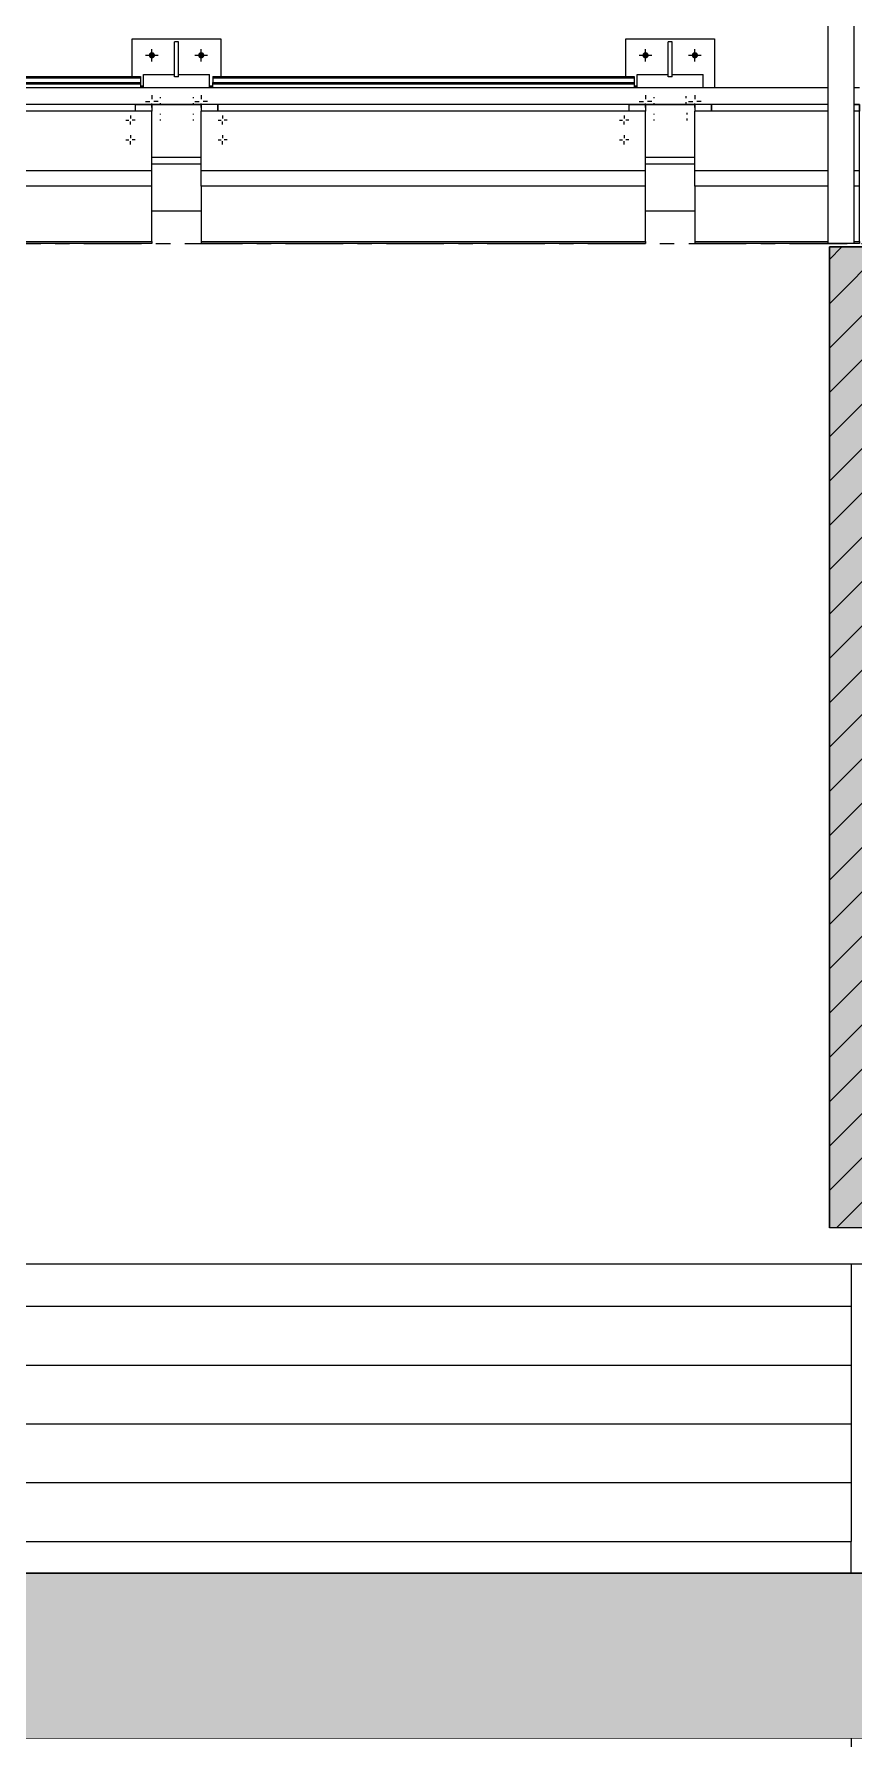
# Model space of a CAD drawing. Header units: millimetres. Extents: x 3774 to 718460, y -768339 to 192544.
# Drawn here: x 406524 to 409014, y -732884 to -727680 of the extents above; entities that cross this region are included whole.
import ezdxf
from ezdxf.xclip import XClip

# ---------------------------------------------------------------- set-up
doc = ezdxf.new("R2010")
doc.units = ezdxf.units.MM
doc.header["$XCLIPFRAME"] = 0
doc.set_wipeout_variables(frame=1)
for name, pattern in [('TA_GL_000.70000', [1.925, 0.7, -0.175, 0.175, -0.175, 0.7]), ('XKITLINE00', [0]), ('XKITLINE02', [4, 2, -2])]:
    doc.linetypes.add(name, pattern=pattern)
doc.layers.add('000 - 0_SYM_DWG_GRIDLINE_MAIN_COLOR_251', color=7, linetype='Continuous')
doc.layers.add('000 - CONCRETE_COL_HATCH_', color=7, linetype='Continuous')
doc.layers.add('Bolt', color=7, linetype='Continuous', lineweight=0)
doc.layers.add('Part', color=7, linetype='Continuous', lineweight=0)
doc.styles.add('TA', font='', dxfattribs={"height": 4.5})
doc.styles.get('TA').set_extended_font_data('Cordia New')

# ---------------------------------------------------------------- blocks, each defined once
blk = doc.blocks.new('*U5902')
at = {"layer": '000 - 0_SYM_DWG_GRIDLINE_MAIN_COLOR_251', "color": 7, "linetype": 'ByBlock', "ltscale": 5}
blk.add_line((10, 0), (-759, 0), dxfattribs=at)
at = {"color": 7, "style": 'TA', "flags": 1}
blk.add_attdef('LOCATION', (6, -6), '', height=4.5, rotation=270, dxfattribs=at)
blk = doc.blocks.new('W-1-PP19-SE-ENT3_20260407-104913_PP19_ENT3_ELE1_DIMS_1')
at = {"layer": '000 - 0_SYM_DWG_GRIDLINE_MAIN_COLOR_251', "color": 7, "linetype": 'TA_GL_000.70000', "xscale": 50.00000000000003, "yscale": 50.00000000000003, "zscale": 50.00000000000003, "rotation": 180}
for p in [(-27800, 102450), (-27800, 101510)]:
    blk.add_blockref('*U5902', p, dxfattribs=at)
blk = doc.blocks.new('*A6163498')
at = {"layer": 'Part', "color": 7, "linetype": 'XKITLINE00', "lineweight": 0}
for p, q in [((2327.969525, -157.253462), (2328.969518, -157.253462)), ((2327.969525, -167.653462), (2331.369513, -167.653462))]:
    blk.add_line(p, q, dxfattribs=at)
blk = doc.blocks.new('*A6173499')
at = {"layer": 'Part', "color": 7, "linetype": 'XKITLINE00', "lineweight": 0}
for p, q in [((2327.969525, -164.853462), (2328.969526, -164.853462)), ((2328.969526, -165.077462), (2327.969525, -165.077462))]:
    blk.add_line(p, q, dxfattribs=at)
blk = doc.blocks.new('*A6363518')
at = {"layer": 'Part', "color": 7, "linetype": 'XKITLINE00', "lineweight": 0}
for p, q in [((2328.169484, -128.668902), (2192.969406, -128.668902)), ((2328.169484, -129.068902), (2192.969406, -129.068902))]:
    blk.add_line(p, q, dxfattribs=at)
blk = doc.blocks.new('*A6373519')
at = {"layer": 'Part', "color": 7, "linetype": 'XKITLINE00', "lineweight": 0}
for p, q in [((2310.969484, -131.653462), (2312.169484, -131.653462)), ((2322.969484, -131.653462), (2324.169484, -131.653462))]:
    blk.add_line(p, q, dxfattribs=at)
blk = doc.blocks.new('*A13424224')
at = {"layer": 'Part', "color": 7, "linetype": 'XKITLINE00', "lineweight": 0}
for p, q in [((2300.169484, -131.053462), (2300.169484, -129.233462)), ((2310.969484, -129.233462), (2300.169484, -129.233462)), ((2310.969484, -132.405462), (2310.969484, -129.233462)), ((2300.169484, -130.67527), (2310.969484, -130.67527)), ((2300.169484, -131.053462), (2300.169484, -132.453462)), ((2310.969484, -131.053462), (2300.169484, -131.053462)), ((2300.169484, -132.405462), (2310.969484, -132.405462)), ((2310.969484, -132.453462), (2300.169484, -132.453462)), ((2310.969484, -132.405462), (2310.969484, -132.453462))]:
    blk.add_line(p, q, dxfattribs=at)
blk = doc.blocks.new('*A13454227')
at = {"layer": 'Part', "color": 7, "linetype": 'XKITLINE00', "lineweight": 0}
for p, q in [((2300.36952, -128.619931), (2300.44952, -128.619931)), ((2300.44952, -128.391525), (2300.44952, -128.535285)), ((2300.44952, -128.391525), (2310.68952, -128.391525)), ((2300.44952, -128.422926), (2310.68952, -128.422926)), ((2310.68952, -128.391525), (2310.68952, -128.535285)), ((2310.68952, -128.619931), (2310.76952, -128.619931)), ((2300.36952, -128.622652), (2300.44952, -128.622652)), ((2310.68952, -128.622652), (2310.76952, -128.622652))]:
    blk.add_line(p, q, dxfattribs=at)
blk = doc.blocks.new('*A13464228')
at = {"layer": 'Part', "color": 7, "linetype": 'XKITLINE00', "lineweight": 0}
for p, q in [((2300.44952, -128.668902), (2300.44952, -128.535285)), ((2300.44952, -128.535285), (2310.68952, -128.535285)), ((2300.44952, -128.566686), (2310.68952, -128.566686)), ((2310.68952, -128.535285), (2310.68952, -128.668902))]:
    blk.add_line(p, q, dxfattribs=at)
blk = doc.blocks.new('*A13554237')
at = {"layer": 'Part', "color": 7, "linetype": 'XKITLINE00', "lineweight": 0}
for p, q in [((2310.569484, -129.068902), (2300.569406, -129.068902)), ((2300.569406, -129.068902), (2300.569406, -129.233462)), ((2310.569484, -129.233462), (2310.569484, -129.068902))]:
    blk.add_line(p, q, dxfattribs=at)
blk = doc.blocks.new('*A13934275')
at = {"layer": 'Part', "color": 7, "linetype": 'XKITLINE00', "lineweight": 0}
for p, q in [((2339.279433, -132.533462), (2327.439433, -132.533462)), ((2327.439433, -132.533462), (2327.439433, -156.373462)), ((2339.279433, -132.533462), (2339.279433, -156.373462)), ((2339.279433, -156.373462), (2327.439433, -156.373462))]:
    blk.add_line(p, q, dxfattribs=at)
blk = doc.blocks.new('*A13964278')
at = {"layer": 'Part', "color": 7, "linetype": 'XKITLINE00', "lineweight": 0}
for p, q in [((2312.44952, -128.668902), (2312.44952, -128.535285)), ((2312.44952, -128.535285), (2322.68952, -128.535285)), ((2312.44952, -128.566686), (2322.68952, -128.566686)), ((2322.68952, -128.535285), (2322.68952, -128.668902))]:
    blk.add_line(p, q, dxfattribs=at)
blk = doc.blocks.new('*A14004282')
at = {"layer": 'Part', "color": 7, "linetype": 'XKITLINE00', "lineweight": 0}
for p, q in [((2310.489552, -127.474849), (2312.649552, -127.474849)), ((2310.489552, -128.391525), (2310.489552, -127.474849)), ((2312.649552, -127.474849), (2312.649552, -128.391525)), ((2310.969484, -130.514849), (2312.169484, -130.514849))]:
    blk.add_line(p, q, dxfattribs=at)
blk = doc.blocks.new('*A14014283')
at = {"layer": 'Part', "color": 7, "linetype": 'XKITLINE00', "lineweight": 0}
for p, q in [((2311.61752, -127.544569), (2311.52152, -127.544569)), ((2311.52152, -128.395979), (2311.52152, -127.544569)), ((2311.61752, -128.395979), (2311.61752, -127.544569)), ((2311.61752, -128.395979), (2311.52152, -128.395979))]:
    blk.add_line(p, q, dxfattribs=at)
blk = doc.blocks.new('*A14024284')
at = {"layer": 'Part', "color": 7, "linetype": 'XKITLINE00', "lineweight": 0}
for p, q in [((2324.169484, -131.053462), (2324.169484, -129.233462)), ((2328.169484, -129.233462), (2324.169484, -129.233462)), ((2328.169484, -132.405462), (2328.169484, -129.233462)), ((2324.169484, -130.67527), (2328.169484, -130.67527)), ((2324.169484, -131.053462), (2324.169484, -132.453462)), ((2328.169484, -131.053462), (2324.169484, -131.053462)), ((2324.169484, -132.405462), (2328.169484, -132.405462)), ((2328.169484, -132.453462), (2324.169484, -132.453462)), ((2328.169484, -132.405462), (2328.169484, -132.453462))]:
    blk.add_line(p, q, dxfattribs=at)
blk = doc.blocks.new('*A14084290')
at = {"layer": 'Part', "color": 7, "linetype": 'XKITLINE00', "lineweight": 0}
for p, q in [((2327.769484, -129.068902), (2328.169484, -129.068902)), ((2327.769484, -129.233462), (2327.769484, -129.068902)), ((2328.169484, -129.068902), (2328.169484, -129.233462))]:
    blk.add_line(p, q, dxfattribs=at)
blk = doc.blocks.new('*A14094291')
at = {"layer": 'Part', "color": 7, "linetype": 'XKITLINE00', "lineweight": 0}
for p, q in [((2328.169484, -129.068902), (2324.569406, -129.068902)), ((2324.569406, -129.068902), (2324.569406, -129.233462)), ((2328.169484, -129.233462), (2328.169484, -129.068902))]:
    blk.add_line(p, q, dxfattribs=at)
blk = doc.blocks.new('*A14104292')
at = {"layer": 'Part', "color": 7, "linetype": 'XKITLINE00', "lineweight": 0}
for p, q in [((2324.569406, -129.068902), (2324.169406, -129.068902)), ((2324.169406, -129.068902), (2324.169406, -129.233462)), ((2324.569406, -129.233462), (2324.569406, -129.068902))]:
    blk.add_line(p, q, dxfattribs=at)
blk = doc.blocks.new('*A14114293')
at = {"layer": 'Part', "color": 7, "linetype": 'XKITLINE00', "lineweight": 0}
for p, q in [((2322.969484, -129.069203), (2324.169406, -129.069203)), ((2322.969484, -130.349203), (2324.169484, -130.349203))]:
    blk.add_line(p, q, dxfattribs=at)
blk = doc.blocks.new('*A14124294')
at = {"layer": 'Part', "color": 7, "linetype": 'XKITLINE00', "lineweight": 0}
for p, q in [((2322.569484, -129.068902), (2322.969484, -129.068902)), ((2322.569484, -129.233462), (2322.569484, -129.068902)), ((2322.969484, -129.068902), (2322.969484, -129.233462))]:
    blk.add_line(p, q, dxfattribs=at)
blk = doc.blocks.new('*A14134295')
at = {"layer": 'Part', "color": 7, "linetype": 'XKITLINE00', "lineweight": 0}
for p, q in [((2322.569484, -129.068902), (2312.569406, -129.068902)), ((2312.569406, -129.068902), (2312.569406, -129.233462)), ((2322.569484, -129.233462), (2322.569484, -129.068902))]:
    blk.add_line(p, q, dxfattribs=at)
blk = doc.blocks.new('*A14144296')
at = {"layer": 'Part', "color": 7, "linetype": 'XKITLINE00', "lineweight": 0}
for p, q in [((2310.969484, -129.069203), (2312.169406, -129.069203)), ((2310.969484, -130.349203), (2312.169484, -130.349203))]:
    blk.add_line(p, q, dxfattribs=at)
blk = doc.blocks.new('*A14154297')
at = {"layer": 'Part', "color": 7, "linetype": 'XKITLINE00', "lineweight": 0}
for p, q in [((2312.569406, -129.068902), (2312.169406, -129.068902)), ((2312.169406, -129.068902), (2312.169406, -129.233462)), ((2312.569406, -129.233462), (2312.569406, -129.068902))]:
    blk.add_line(p, q, dxfattribs=at)
blk = doc.blocks.new('*A14164298')
at = {"layer": 'Part', "color": 7, "linetype": 'XKITLINE00', "lineweight": 0}
for p, q in [((2310.569484, -129.068902), (2310.969484, -129.068902)), ((2310.569484, -129.233462), (2310.569484, -129.068902)), ((2310.969484, -129.068902), (2310.969484, -129.233462))]:
    blk.add_line(p, q, dxfattribs=at)
blk = doc.blocks.new('*A14274309')
at = {"layer": 'Bolt', "color": 7, "linetype": 'XKITLINE02', "lineweight": 0}
for p, q in [((2311.96953, -128.896369), (2311.96953, -128.916299)), ((2311.96953, -129.295829), (2311.96953, -129.315758))]:
    blk.add_line(p, q, dxfattribs=at)
blk = doc.blocks.new('*A14284310')
at = {"layer": 'Bolt', "color": 7, "linetype": 'XKITLINE02', "lineweight": 0}
for p, q in [((2311.16952, -128.896369), (2311.16952, -128.916299)), ((2311.16952, -129.295829), (2311.16952, -129.315758))]:
    blk.add_line(p, q, dxfattribs=at)
blk = doc.blocks.new('*A14294311')
at = {"layer": 'Bolt'}
for points in [[(2310.894, -127.867), (2310.895, -127.86), (2310.897, -127.853), (2310.899, -127.846), (2310.903, -127.839), (2310.906, -127.833), (2310.911, -127.827), (2310.916, -127.821), (2310.921, -127.816), (2310.927, -127.812), (2310.934, -127.808), (2310.94, -127.805), (2310.947, -127.802), (2310.955, -127.8), (2310.962, -127.799), (2310.97, -127.799), (2310.977, -127.799), (2310.984, -127.8), (2310.992, -127.802), (2310.999, -127.805), (2311.005, -127.808), (2311.012, -127.812), (2311.018, -127.816), (2311.023, -127.821), (2311.028, -127.827), (2311.033, -127.833), (2311.037, -127.839), (2311.04, -127.846), (2311.042, -127.853), (2311.044, -127.86), (2311.045, -127.867), (2311.046, -127.875), (2311.045, -127.882), (2311.044, -127.89), (2311.042, -127.897), (2311.04, -127.904), (2311.037, -127.911), (2311.033, -127.917), (2311.028, -127.923), (2311.023, -127.929), (2311.018, -127.934), (2311.012, -127.938), (2311.005, -127.942), (2310.999, -127.945), (2310.992, -127.948), (2310.984, -127.949), (2310.977, -127.95), (2310.97, -127.951), (2310.962, -127.95), (2310.955, -127.949), (2310.947, -127.948), (2310.94, -127.945), (2310.934, -127.942), (2310.927, -127.938), (2310.921, -127.934), (2310.916, -127.929), (2310.911, -127.923), (2310.906, -127.917), (2310.903, -127.911), (2310.899, -127.904), (2310.897, -127.897), (2310.895, -127.89), (2310.894, -127.882), (2310.894, -127.875)], [(2312.094, -127.867), (2312.095, -127.86), (2312.097, -127.853), (2312.099, -127.846), (2312.103, -127.839), (2312.106, -127.833), (2312.111, -127.827), (2312.116, -127.821), (2312.121, -127.816), (2312.127, -127.812), (2312.134, -127.808), (2312.14, -127.805), (2312.147, -127.802), (2312.155, -127.8), (2312.162, -127.799), (2312.17, -127.799), (2312.177, -127.799), (2312.184, -127.8), (2312.192, -127.802), (2312.199, -127.805), (2312.205, -127.808), (2312.212, -127.812), (2312.218, -127.816), (2312.223, -127.821), (2312.228, -127.827), (2312.233, -127.833), (2312.237, -127.839), (2312.24, -127.846), (2312.242, -127.853), (2312.244, -127.86), (2312.245, -127.867), (2312.246, -127.875), (2312.245, -127.882), (2312.244, -127.89), (2312.242, -127.897), (2312.24, -127.904), (2312.237, -127.911), (2312.233, -127.917), (2312.228, -127.923), (2312.223, -127.929), (2312.218, -127.934), (2312.212, -127.938), (2312.205, -127.942), (2312.199, -127.945), (2312.192, -127.948), (2312.184, -127.949), (2312.177, -127.95), (2312.17, -127.951), (2312.162, -127.95), (2312.155, -127.949), (2312.147, -127.948), (2312.14, -127.945), (2312.134, -127.942), (2312.127, -127.938), (2312.121, -127.934), (2312.116, -127.929), (2312.111, -127.923), (2312.106, -127.917), (2312.103, -127.911), (2312.099, -127.904), (2312.097, -127.897), (2312.095, -127.89), (2312.094, -127.882), (2312.094, -127.875)]]:
    blk.add_hatch(color=7, dxfattribs=at).paths.add_polyline_path(points, flags=17)
at = {"layer": 'Bolt', "color": 7, "linetype": 'XKITLINE00', "lineweight": 0}
for p, q in [((2310.97, -128.027), (2310.97, -127.723)), ((2312.17, -128.027), (2312.17, -127.723)), ((2310.818, -127.875), (2311.122, -127.875)), ((2312.018, -127.875), (2312.322, -127.875)), ((2310.818, -128.995), (2310.919, -128.995)), ((2310.97, -128.843), (2310.97, -128.944)), ((2311.122, -128.995), (2311.02, -128.995)), ((2312.018, -128.995), (2312.119, -128.995)), ((2312.17, -128.843), (2312.17, -128.944)), ((2312.322, -128.995), (2312.22, -128.995)), ((2310.97, -129.147), (2310.97, -129.046)), ((2312.17, -129.147), (2312.17, -129.046))]:
    blk.add_line(p, q, dxfattribs=at)
blk = doc.blocks.new('*A14304312')
at = {"layer": 'Bolt', "color": 7, "linetype": 'XKITLINE02', "lineweight": 0}
for p, q in [((2311.16952, -129.040129), (2311.16952, -129.060059)), ((2311.16952, -129.439589), (2311.16952, -129.459518))]:
    blk.add_line(p, q, dxfattribs=at)
blk = doc.blocks.new('*A14314313')
at = {"layer": 'Bolt', "color": 7, "linetype": 'XKITLINE02', "lineweight": 0}
for p, q in [((2311.96953, -129.040129), (2311.96953, -129.060059)), ((2311.96953, -129.439589), (2311.96953, -129.459518))]:
    blk.add_line(p, q, dxfattribs=at)
blk = doc.blocks.new('*A14374319')
at = {"layer": 'Bolt', "color": 7, "linetype": 'XKITLINE00', "lineweight": 0}
for p, q in [((2322.33752, -129.449286), (2322.412112, -129.449286)), ((2322.44952, -129.337286), (2322.44952, -129.411878)), ((2322.56152, -129.449286), (2322.486928, -129.449286)), ((2322.44952, -129.561286), (2322.44952, -129.486694)), ((2322.44952, -129.817286), (2322.44952, -129.891878)), ((2322.33752, -129.929286), (2322.412112, -129.929286)), ((2322.44952, -130.041286), (2322.44952, -129.966694)), ((2322.56152, -129.929286), (2322.486928, -129.929286))]:
    blk.add_line(p, q, dxfattribs=at)
blk = doc.blocks.new('*A14394321')
at = {"layer": 'Bolt', "color": 7, "linetype": 'XKITLINE00', "lineweight": 0}
for p, q in [((2312.57752, -129.449286), (2312.652112, -129.449286)), ((2312.68952, -129.337286), (2312.68952, -129.411878)), ((2312.80152, -129.449286), (2312.726928, -129.449286)), ((2312.68952, -129.561286), (2312.68952, -129.486694)), ((2312.68952, -129.817286), (2312.68952, -129.891878)), ((2312.57752, -129.929286), (2312.652112, -129.929286)), ((2312.68952, -130.041286), (2312.68952, -129.966694)), ((2312.80152, -129.929286), (2312.726928, -129.929286))]:
    blk.add_line(p, q, dxfattribs=at)
blk = doc.blocks.new('*A14404322')
at = {"layer": 'Bolt', "color": 7, "linetype": 'XKITLINE00', "lineweight": 0}
for p, q in [((2310.33752, -129.449286), (2310.412112, -129.449286)), ((2310.44952, -129.337286), (2310.44952, -129.411878)), ((2310.56152, -129.449286), (2310.486928, -129.449286)), ((2310.44952, -129.561286), (2310.44952, -129.486694)), ((2310.44952, -129.817286), (2310.44952, -129.891878)), ((2310.33752, -129.929286), (2310.412112, -129.929286)), ((2310.44952, -130.041286), (2310.44952, -129.966694)), ((2310.56152, -129.929286), (2310.486928, -129.929286))]:
    blk.add_line(p, q, dxfattribs=at)
blk = doc.blocks.new('*A14464328')
at = {"layer": 'Part', "color": 7, "linetype": 'XKITLINE00', "lineweight": 0}
for p, q in [((2288.169525, -165.424891), (2327.906239, -165.424891)), ((2288.169525, -166.853462), (2288.169525, -165.424891)), ((2327.906239, -165.424891), (2327.906239, -166.853462))]:
    blk.add_line(p, q, dxfattribs=at)
blk = doc.blocks.new('*A14474329')
at = {"layer": 'Part', "color": 7, "linetype": 'XKITLINE00', "lineweight": 0}
for p, q in [((2288.169525, -165.424891), (2327.906239, -165.424891)), ((2288.169525, -166.853462), (2288.169525, -165.424891)), ((2327.906239, -165.424891), (2327.906239, -166.853462))]:
    blk.add_line(p, q, dxfattribs=at)
blk = doc.blocks.new('*A14484330')
at = {"layer": 'Part', "color": 7, "linetype": 'XKITLINE00', "lineweight": 0}
for p, q in [((2288.169525, -166.853462), (2327.969525, -166.853462)), ((2288.169525, -167.253462), (2288.169525, -166.853462)), ((2327.969525, -166.853462), (2327.969525, -167.253462))]:
    blk.add_line(p, q, dxfattribs=at)
blk = doc.blocks.new('*A14494331')
at = {"layer": 'Part', "color": 7, "linetype": 'XKITLINE00', "lineweight": 0}
for p, q in [((2327.969525, -167.253462), (2288.169525, -167.253462)), ((2288.169525, -167.253462), (2288.169525, -168.988744)), ((2327.969525, -167.253462), (2327.969525, -168.988744)), ((2288.169525, -168.453462), (2327.969525, -168.453462))]:
    blk.add_line(p, q, dxfattribs=at)
blk = doc.blocks.new('*A14514333')
at = {"layer": 'Part', "color": 7, "linetype": 'XKITLINE00', "lineweight": 0}
for p, q in [((2289.169525, -157.253462), (2327.969525, -157.253462)), ((2327.969525, -157.253462), (2327.969525, -158.282068)), ((2289.169525, -158.282068), (2327.969525, -158.282068)), ((2327.969525, -158.282068), (2327.969525, -159.710628)), ((2289.169525, -159.710628), (2327.969525, -159.710628)), ((2327.969525, -159.710628), (2327.969525, -161.139188)), ((2289.169525, -161.139188), (2327.969525, -161.139188)), ((2327.969525, -161.139188), (2327.969525, -162.567748)), ((2289.169525, -162.567748), (2327.969525, -162.567748)), ((2327.969525, -162.567748), (2327.969525, -163.99632)), ((2289.169525, -163.99632), (2327.969525, -163.99632)), ((2327.969525, -165.424891), (2327.969525, -163.99632)), ((2289.169525, -166.853462), (2289.169525, -165.424891)), ((2289.169525, -165.424891), (2327.969525, -165.424891)), ((2327.969525, -165.424891), (2327.969525, -166.853462))]:
    blk.add_line(p, q, dxfattribs=at)
blk = doc.blocks.new('*A14684350')
at = {"layer": 'Part', "color": 7, "linetype": 'XKITLINE00', "lineweight": 0}
for p, q in [((2310.76952, -128.344459), (2311.52152, -128.344459)), ((2310.76952, -128.668902), (2310.76952, -128.344459)), ((2311.61752, -128.344459), (2312.36952, -128.344459)), ((2312.36952, -128.668902), (2312.36952, -128.344459))]:
    blk.add_line(p, q, dxfattribs=at)
blk = doc.blocks.new('*A14694351')
at = {"layer": 'Part', "color": 7, "linetype": 'XKITLINE00', "lineweight": 0}
for p, q in [((2322.76952, -128.344459), (2323.52152, -128.344459)), ((2322.76952, -128.668902), (2322.76952, -128.344459)), ((2323.61752, -128.344459), (2324.36952, -128.344459)), ((2324.36952, -128.668902), (2324.36952, -128.344459))]:
    blk.add_line(p, q, dxfattribs=at)
blk = doc.blocks.new('*A14704352')
at = {"layer": 'Part', "color": 7, "linetype": 'XKITLINE00', "lineweight": 0}
for p, q in [((2312.169484, -131.053462), (2312.169484, -129.233462)), ((2322.969484, -129.233462), (2312.169484, -129.233462)), ((2322.969484, -132.405462), (2322.969484, -129.233462)), ((2312.169484, -130.67527), (2322.969484, -130.67527)), ((2312.169484, -131.053462), (2312.169484, -132.453462)), ((2322.969484, -131.053462), (2312.169484, -131.053462)), ((2312.169484, -132.405462), (2322.969484, -132.405462)), ((2322.969484, -132.453462), (2312.169484, -132.453462)), ((2322.969484, -132.405462), (2322.969484, -132.453462))]:
    blk.add_line(p, q, dxfattribs=at)
blk = doc.blocks.new('*A14744356')
at = {"layer": 'Part', "color": 7, "linetype": 'XKITLINE00', "lineweight": 0}
for p, q in [((2323.61752, -127.544569), (2323.52152, -127.544569)), ((2323.52152, -128.395979), (2323.52152, -127.544569)), ((2323.61752, -128.395979), (2323.61752, -127.544569)), ((2323.61752, -128.395979), (2323.52152, -128.395979))]:
    blk.add_line(p, q, dxfattribs=at)
blk = doc.blocks.new('*A14754357')
at = {"layer": 'Part', "color": 7, "linetype": 'XKITLINE00', "lineweight": 0}
for p, q in [((2322.489552, -127.474849), (2324.649552, -127.474849)), ((2322.489552, -128.391525), (2322.489552, -127.474849)), ((2324.649552, -127.474849), (2324.649552, -128.668902)), ((2322.969484, -130.514849), (2324.169484, -130.514849))]:
    blk.add_line(p, q, dxfattribs=at)
blk = doc.blocks.new('*A14764358')
at = {"layer": 'Part', "color": 7, "linetype": 'XKITLINE00', "lineweight": 0}
for p, q in [((2312.36952, -128.619931), (2312.44952, -128.619931)), ((2312.44952, -128.391525), (2312.44952, -128.535285)), ((2312.44952, -128.391525), (2322.68952, -128.391525)), ((2312.44952, -128.422926), (2322.68952, -128.422926)), ((2322.68952, -128.391525), (2322.68952, -128.535285)), ((2322.68952, -128.619931), (2322.76952, -128.619931)), ((2312.36952, -128.622652), (2312.44952, -128.622652)), ((2322.68952, -128.622652), (2322.76952, -128.622652))]:
    blk.add_line(p, q, dxfattribs=at)
blk = doc.blocks.new('*A14984380')
at = {"layer": 'Bolt', "color": 7, "linetype": 'XKITLINE02', "lineweight": 0}
for p, q in [((2323.16952, -128.896369), (2323.16952, -128.916299)), ((2323.16952, -129.295829), (2323.16952, -129.315758))]:
    blk.add_line(p, q, dxfattribs=at)
blk = doc.blocks.new('*A14994381')
at = {"layer": 'Bolt'}
for points in [[(2322.894, -127.867), (2322.895, -127.86), (2322.897, -127.853), (2322.899, -127.846), (2322.903, -127.839), (2322.906, -127.833), (2322.911, -127.827), (2322.916, -127.821), (2322.921, -127.816), (2322.927, -127.812), (2322.934, -127.808), (2322.94, -127.805), (2322.947, -127.802), (2322.955, -127.8), (2322.962, -127.799), (2322.97, -127.799), (2322.977, -127.799), (2322.984, -127.8), (2322.992, -127.802), (2322.999, -127.805), (2323.005, -127.808), (2323.012, -127.812), (2323.018, -127.816), (2323.023, -127.821), (2323.028, -127.827), (2323.033, -127.833), (2323.037, -127.839), (2323.04, -127.846), (2323.042, -127.853), (2323.044, -127.86), (2323.045, -127.867), (2323.046, -127.875), (2323.045, -127.882), (2323.044, -127.89), (2323.042, -127.897), (2323.04, -127.904), (2323.037, -127.911), (2323.033, -127.917), (2323.028, -127.923), (2323.023, -127.929), (2323.018, -127.934), (2323.012, -127.938), (2323.005, -127.942), (2322.999, -127.945), (2322.992, -127.948), (2322.984, -127.949), (2322.977, -127.95), (2322.97, -127.951), (2322.962, -127.95), (2322.955, -127.949), (2322.947, -127.948), (2322.94, -127.945), (2322.934, -127.942), (2322.927, -127.938), (2322.921, -127.934), (2322.916, -127.929), (2322.911, -127.923), (2322.906, -127.917), (2322.903, -127.911), (2322.899, -127.904), (2322.897, -127.897), (2322.895, -127.89), (2322.894, -127.882), (2322.894, -127.875)], [(2324.094, -127.867), (2324.095, -127.86), (2324.097, -127.853), (2324.099, -127.846), (2324.103, -127.839), (2324.106, -127.833), (2324.111, -127.827), (2324.116, -127.821), (2324.121, -127.816), (2324.127, -127.812), (2324.134, -127.808), (2324.14, -127.805), (2324.147, -127.802), (2324.155, -127.8), (2324.162, -127.799), (2324.17, -127.799), (2324.177, -127.799), (2324.184, -127.8), (2324.192, -127.802), (2324.199, -127.805), (2324.205, -127.808), (2324.212, -127.812), (2324.218, -127.816), (2324.223, -127.821), (2324.228, -127.827), (2324.233, -127.833), (2324.237, -127.839), (2324.24, -127.846), (2324.242, -127.853), (2324.244, -127.86), (2324.245, -127.867), (2324.246, -127.875), (2324.245, -127.882), (2324.244, -127.89), (2324.242, -127.897), (2324.24, -127.904), (2324.237, -127.911), (2324.233, -127.917), (2324.228, -127.923), (2324.223, -127.929), (2324.218, -127.934), (2324.212, -127.938), (2324.205, -127.942), (2324.199, -127.945), (2324.192, -127.948), (2324.184, -127.949), (2324.177, -127.95), (2324.17, -127.951), (2324.162, -127.95), (2324.155, -127.949), (2324.147, -127.948), (2324.14, -127.945), (2324.134, -127.942), (2324.127, -127.938), (2324.121, -127.934), (2324.116, -127.929), (2324.111, -127.923), (2324.106, -127.917), (2324.103, -127.911), (2324.099, -127.904), (2324.097, -127.897), (2324.095, -127.89), (2324.094, -127.882), (2324.094, -127.875)]]:
    blk.add_hatch(color=7, dxfattribs=at).paths.add_polyline_path(points, flags=17)
at = {"layer": 'Bolt', "color": 7, "linetype": 'XKITLINE00', "lineweight": 0}
for p, q in [((2322.97, -128.027), (2322.97, -127.723)), ((2324.17, -128.027), (2324.17, -127.723)), ((2322.818, -127.875), (2323.122, -127.875)), ((2324.018, -127.875), (2324.322, -127.875)), ((2322.818, -128.995), (2322.919, -128.995)), ((2322.97, -128.843), (2322.97, -128.944)), ((2323.122, -128.995), (2323.02, -128.995)), ((2324.018, -128.995), (2324.119, -128.995)), ((2324.17, -128.843), (2324.17, -128.944)), ((2324.322, -128.995), (2324.22, -128.995)), ((2322.97, -129.147), (2322.97, -129.046)), ((2324.17, -129.147), (2324.17, -129.046))]:
    blk.add_line(p, q, dxfattribs=at)
blk = doc.blocks.new('*A15004382')
at = {"layer": 'Bolt', "color": 7, "linetype": 'XKITLINE02', "lineweight": 0}
for p, q in [((2323.961454, -128.914335), (2323.961454, -128.872781)), ((2323.978017, -129.313453), (2323.978017, -129.271898))]:
    blk.add_line(p, q, dxfattribs=at)
blk = doc.blocks.new('*A15014383')
at = {"layer": 'Bolt', "color": 7, "linetype": 'XKITLINE02', "lineweight": 0}
for p, q in [((2323.961454, -129.058095), (2323.961454, -129.016541)), ((2323.978017, -129.457213), (2323.978017, -129.415658))]:
    blk.add_line(p, q, dxfattribs=at)
blk = doc.blocks.new('*A15024384')
at = {"layer": 'Bolt', "color": 7, "linetype": 'XKITLINE02', "lineweight": 0}
for p, q in [((2323.16952, -129.040129), (2323.16952, -129.060059)), ((2323.16952, -129.439589), (2323.16952, -129.459518))]:
    blk.add_line(p, q, dxfattribs=at)
blk = doc.blocks.new('W-1-PP19-SE-ENT3_20260407-111149_PP19_ENT3_SE_ELE3')
at = {"color": 7, "lineweight": 0, "xscale": 125, "yscale": 125, "zscale": 125}
for name in ['*A6373519', '*A14004282', '*A14014283', '*A14754357', '*A14744356', '*A14294311', '*A14994381', '*A13454227', '*A13464228', '*A14684350', '*A14764358', '*A13964278', '*A14694351', '*A6363518', '*A14284310', '*A14274309', '*A14984380', '*A15004382', '*A13424224', '*A13554237', '*A14404322', '*A14164298', '*A14144296', '*A14304312', '*A14314313', '*A14154297', '*A14704352', '*A14134295', '*A14394321', '*A14374319', '*A14124294', '*A14114293', '*A15024384', '*A15014383', '*A14104292', '*A14024284', '*A14094291', '*A14084290', '*A13934275', '*A6163498', '*A14514333', '*A6173499', '*A14464328', '*A14474329', '*A14484330', '*A14494331']:
    blk.add_blockref(name, (-296446.190625, 122106.68275), dxfattribs=at)
blk = doc.blocks.new('A$Cc95a8f7c')
at = {"layer": '000 - CONCRETE_COL_HATCH_', "transparency": 33554585}
h = blk.add_hatch(dxfattribs=at)
h.set_pattern_fill('AR-CONC', scale=2.5)
h.paths.add_polyline_path([(-9706.691625, -12559.999625), (-14206.257875, -12559.999625), (-14206.257875, -15540), (-24.997375, -15540), (-24.997375, -12559.999625), (-3726.691625, -12559.999625), (-3726.691625, 300), (-9706.691625, 300)])
h = blk.add_hatch(dxfattribs=at)
h.set_pattern_fill('ANSI31', scale=30)
h.paths.add_polyline_path([(-3726.691625, -12559.999625), (-24.997375, -12559.999625), (-24.997375, -15540), (-14206.257875, -15540), (-14206.257875, -12559.999625), (-9706.691625, -12559.999625), (-9706.691625, 300), (-3726.691625, 300)])
at = {"layer": '000 - CONCRETE_COL_HATCH_', "color": 7}
blk.add_lwpolyline([(-3726.691625, -12559.999625), (-24.997375, -12559.999625), (-24.997375, -15540), (-14206.257875, -15540), (-14206.257875, -12559.999625), (-9706.691625, -12559.999625), (-9706.691625, 300), (-3726.691625, 300)], close=True, dxfattribs=at)
blk.add_lwpolyline([(-3726.691625, -12559.999625), (-24.997375, -12559.999625), (-24.997375, -15540), (-14206.257875, -15540), (-14206.257875, -12559.999625), (-9706.691625, -12559.999625), (-9706.691625, 300), (-3726.691625, 300)], close=True, dxfattribs=at)
blk.add_lwpolyline([(-3726.691625, -12559.999625), (-24.997375, -12559.999625), (-24.997375, -15540), (-14206.257875, -15540), (-14206.257875, -12559.999625), (-9706.691625, -12559.999625), (-9706.691625, 300), (-3726.691625, 300)], close=True, dxfattribs=at)
blk.add_lwpolyline([(-3726.691625, -12559.999625), (-24.997375, -12559.999625), (-24.997375, -15540), (-14206.257875, -15540), (-14206.257875, -12559.999625), (-9706.691625, -12559.999625), (-9706.691625, 300), (-3726.691625, 300)], close=True, dxfattribs=at)
blk = doc.blocks.new('W-1-PP19-SE-ENT3_20260407-141310_PP19_ENT3_PRECAST_HATCH')
at = {"color": 7}
blk.add_blockref('A$Cc95a8f7c', (-46357.4, 85502.9), dxfattribs=at)
blk = doc.blocks.new('W-1-PP19-SE-ENT3_20260407-141433PP19_ENT3_PRECAST_HATCH')
at = {"color": 7}
blk.add_blockref('W-1-PP19-SE-ENT3_20260407-141310_PP19_ENT3_PRECAST_HATCH', (55047.4, 32597.1), dxfattribs=at)
blk = doc.blocks.new('*U7982')
at = {"layer": 'Defpoints', "color": 7}
blk.add_lwpolyline([(0, -500), (30728.5, -500), (30728.5, 0), (0, 0)], close=True, dxfattribs=at)
at = {"color": 7}
blk.add_wipeout([(0, -500), (30728.5, -500), (30728.5, 0), (0, 0)], dxfattribs=at)
h = blk.add_hatch()
h.set_pattern_fill('EARTH', scale=50, angle=45)
h.paths.add_polyline_path([(0, -500), (30728.5, -500), (30728.5, 0), (0, 0)])
blk.add_line((-250, 0), (30978.5, 0), dxfattribs=at)
blk = doc.blocks.new('*U7966')
at = {"color": 7}
blk.add_wipeout([(0, 0), (77.5, 0), (77.5, 2950), (0, 2950)], dxfattribs=at)
blk.add_lwpolyline([(0, 0), (77.5, 0), (77.5, 2950), (0, 2950)], close=True, dxfattribs=at)

msp = doc.modelspace()

# ---------------------------------------------------------------- block references
at = {"color": 7}
ref = msp.add_blockref('W-1-PP19-SE-ENT3_20260407-111149_PP19_ENT3_SE_ELE3', (414456.105, -833866.64), dxfattribs=at)
XClip(ref).set_block_clipping_path([(-32830.0732933623, 98192.9450294074), (1428.5091477262, 121044.4843190958)])

# ---------------------------------------------------------------- next in the draw order: block references
ref = msp.add_blockref('W-1-PP19-SE-ENT3_20260407-141433PP19_ENT3_PRECAST_HATCH', (414456.105, -833866.64), dxfattribs=at)
XClip(ref).set_block_clipping_path([(-32830.0732933624, 98192.9450294074), (2023.6130077739, 121044.4843190958)])
msp.add_blockref('*U7982', (385156.105, -732356.64), dxfattribs=at)

# ---------------------------------------------------------------- next in the draw order: block references
at = {"color": 7, "xscale": -1}
msp.add_blockref('*U7966', (409013.805, -728316.64), dxfattribs=at)

# ---------------------------------------------------------------- next in the draw order: block references
at = {"color": 7}
msp.add_blockref('W-1-PP19-SE-ENT3_20260407-104913_PP19_ENT3_ELE1_DIMS_1', (414456.105, -833866.64), dxfattribs=at)
at = {"layer": '000 - 0_SYM_DWG_GRIDLINE_MAIN_COLOR_251', "color": 7, "linetype": 'TA_GL_000.70000', "xscale": 50.00000000000003, "yscale": 50.00000000000003, "zscale": 50.00000000000003, "rotation": 180}
msp.add_blockref('*U5902', (386656.105, -728316.64), dxfattribs=at)

doc.saveas('drawing.dxf')
